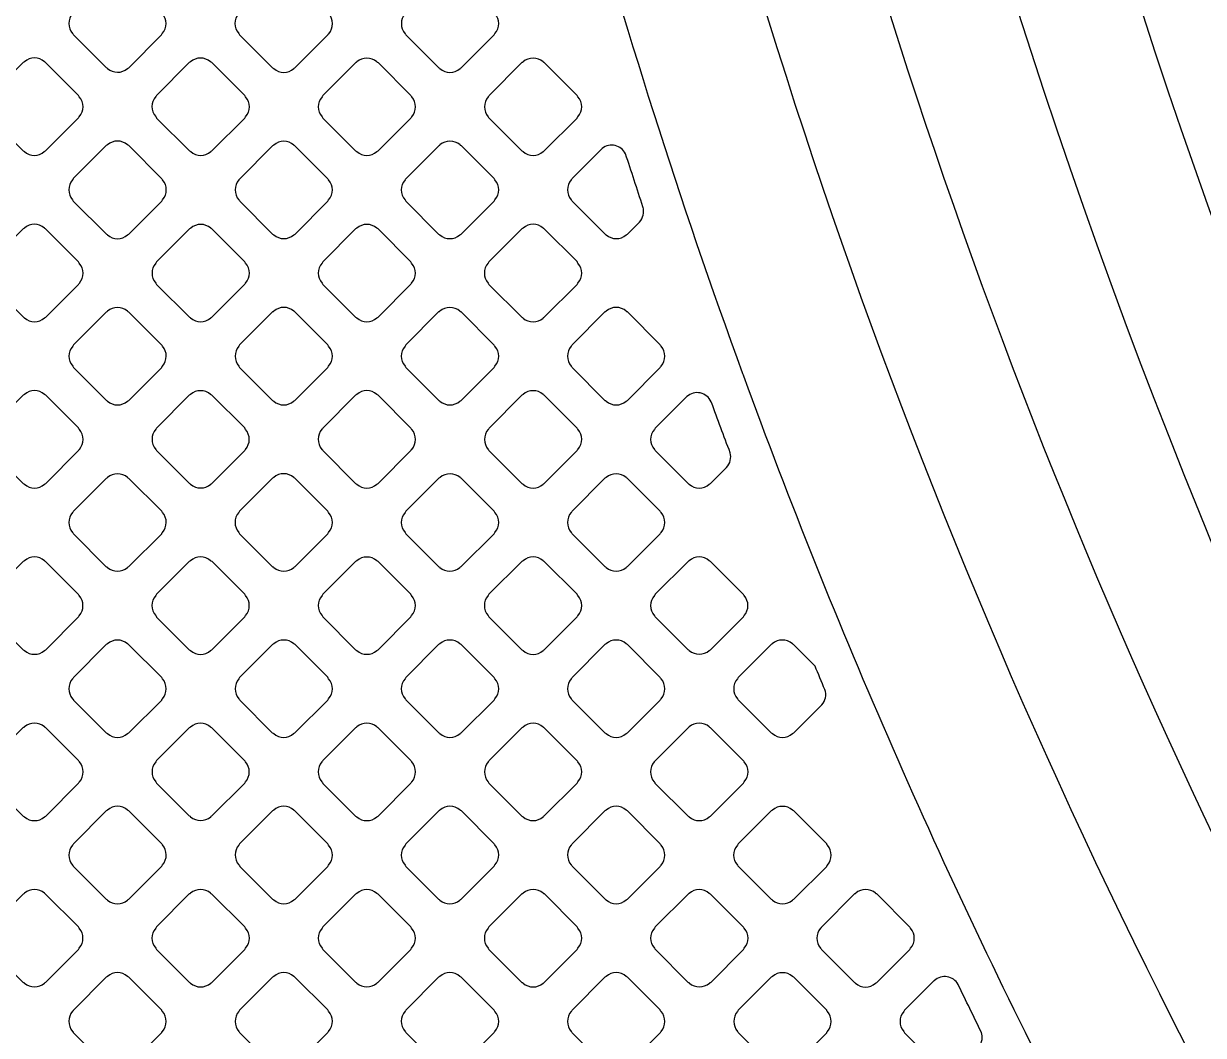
# Model space of a CAD drawing. Extents: x 0 to 248, y 0 to 175.
# Drawn here: x 85.765 to 87.295, y 145.775 to 147.087 of the extents above; entities that cross this region are included whole.
import ezdxf

# ---------------------------------------------------------------- set-up
doc = ezdxf.new("R2010")
doc.units = 0
doc.layers.add('gbr-dxf', color=7, linetype='Continuous')

msp = doc.modelspace()

# ---------------------------------------------------------------- linework, layer by layer
at = {"layer": 'gbr-dxf', "linetype": 'Continuous'}
for points in [[(89.1938, 143.5837, -0.198755), (86.6473, 149.73, -0.011889), (86.6472, 149.7334, -0.001401), (86.6473, 149.7803, -0.006774), (86.6473, 149.7819), (86.6473, 152.1694, 0.15456), (86.4982, 152.3959, -0.007498), (86.4968, 152.3971, -0.223524), (86.4231, 152.5536, -0.414223), (86.6263, 152.7568, -0.414223), (86.8295, 152.5536, -0.097355), (86.8144, 152.4768, 0.044886), (86.7916, 152.3996, -0.047616), (86.7997, 152.3225, -0.019176), (86.7998, 152.3168), (86.7998, 152.1813, -0.01601), (86.7997, 152.1766), (86.7997, 149.7799, -0.008654), (86.7997, 149.7776, 0.001254), (86.7996, 149.7368, -0.011774), (86.7997, 149.7335, 0.198929), (89.3032, 143.6898, -0.008685)], [(85.7893, 152.5028, 0.224387), (85.9099, 152.2475), (85.9166, 152.2419), (86.1187, 151.3809), (86.1359, 150.0936, -0.031401), (86.136, 150.0905), (86.1403, 149.7695, -0.024536), (86.1404, 149.7672), (86.1428, 149.5822, -0.02971), (86.1429, 149.5793), (86.1429, 149.5791), (86.1436, 149.526, -0.020598), (86.1437, 149.524, 0.041374), (86.2525, 148.3984, -0.014401), (86.2527, 148.3972), (86.3221, 148.0123, -0.013612), (86.3223, 148.0111, 0.04234), (86.6973, 146.633, -0.034058), (86.6984, 146.6299, 0.030775), (87.1147, 145.678, -0.014751), (87.1153, 145.6768), (87.2744, 145.3666, -0.022541), (87.2755, 145.3647, 0.006915), (87.3941, 145.1431, 0.283708)], [(87.433, 145.4484), (87.2735, 145.7594, -0.008596), (87.2724, 145.7614, -0.073265), (86.4975, 148.0441, -0.008634), (86.4971, 148.0464), (86.4285, 148.4265, -0.012454), (86.4278, 148.43, -0.041374), (86.3219, 149.5264, -0.007759)], [(86.4744, 149.5265, 0.041158), (86.5771, 148.4608, -0.012756), (86.5778, 148.4572), (86.6474, 148.0714, -0.007562), (86.6478, 148.0695, 0.07327), (87.4091, 145.8289, -0.0085)], [(89.2774, 143.9919, -0.198702), (86.9933, 149.5055, -0.011933)], [(87.1457, 149.509, 0.198897), (89.3868, 144.098, -0.008509)]]:
    msp.add_lwpolyline(points, format="xyb", dxfattribs=at)
for points in [[(85.8286, 147.0737, -0.10047), (85.8296, 147.0719), (85.8721, 147.0295, -0.096111), (85.8738, 147.0285, 0.379092), (85.8997, 147.0284, -0.095166), (85.9013, 147.0294), (85.9439, 147.072, -0.096227), (85.9449, 147.0736, 0.379087), (85.9449, 147.0995, -0.096507), (85.9439, 147.1012), (85.9012, 147.1439, -0.083772), (85.8998, 147.1448, 0.37947), (85.8738, 147.1448, -0.096458), (85.8721, 147.1438), (85.8296, 147.1013, -0.096627), (85.8286, 147.0996, 0.379731)], [(86.044, 147.0996, 0.378818), (86.044, 147.0737, -0.103884), (86.045, 147.0719), (86.0877, 147.0292, -0.100073), (86.0894, 147.0282, 0.378702), (86.1153, 147.0282, -0.095506), (86.1169, 147.0292), (86.1597, 147.0719, -0.095394), (86.1606, 147.0735, 0.379163), (86.1606, 147.0995, -0.108153), (86.1595, 147.1013), (86.1169, 147.1439, -0.096111), (86.1153, 147.1449, 0.379141), (86.0894, 147.1449, -0.096031), (86.0877, 147.144), (86.045, 147.1012, -0.095895)], [(86.2597, 147.0995, 0.379211), (86.2598, 147.0735, -0.087784), (86.2607, 147.072), (86.3035, 147.0292, -0.083651), (86.3049, 147.0283, 0.37981), (86.3309, 147.0283, -0.095956), (86.3325, 147.0293), (86.3751, 147.0719, -0.096332), (86.3761, 147.0736, 0.37975), (86.3761, 147.0995, -0.092139), (86.3751, 147.1011), (86.3325, 147.1437, -0.096328), (86.3309, 147.1447, 0.378885), (86.305, 147.1447, -0.095862), (86.3033, 147.1437), (86.2607, 147.1011, -0.095997)], [(85.7208, 146.9658, -0.096625), (85.7218, 146.9642), (85.7644, 146.9216, -0.092233), (85.766, 146.9206, 0.379092), (85.7919, 146.9206, -0.095166), (85.7935, 146.9216), (85.8362, 146.9643, -0.095701), (85.8372, 146.9659, 0.378793), (85.8372, 146.9918, -0.100588), (85.8362, 146.9936), (85.7936, 147.0362, -0.087638), (85.7921, 147.0371, 0.379778), (85.7661, 147.0371, -0.096458), (85.7645, 147.0361), (85.7218, 146.9935, -0.096627), (85.7208, 146.9918, 0.379731)], [(85.9364, 146.9919, 0.379497), (85.9364, 146.966, -0.10399), (85.9374, 146.9642), (85.98, 146.9216, -0.100093), (85.9817, 146.9206, 0.378837), (86.0076, 146.9206, -0.095506), (86.0093, 146.9215), (86.0519, 146.9641, -0.095394), (86.0528, 146.9657, 0.379163), (86.0528, 146.9917, -0.092523), (86.0518, 146.9932), (86.0091, 147.036, -0.096857), (86.0074, 147.037, 0.379297), (85.9815, 147.037, -0.096367), (85.9798, 147.0361), (85.9373, 146.9936, -0.096527)], [(86.152, 146.9917, 0.378901), (86.152, 146.9658, -0.107922), (86.153, 146.9639), (86.1953, 146.9216, -0.103923), (86.1971, 146.9206, 0.379201), (86.2231, 146.9206, -0.096625), (86.2247, 146.9216), (86.2673, 146.9642, -0.096111), (86.2683, 146.9658, 0.379423), (86.2683, 146.9918, -0.103884), (86.2673, 146.9936), (86.225, 147.0359, -0.107814), (86.2231, 147.037, 0.378406), (86.1972, 147.0369, -0.09601), (86.1956, 147.036), (86.1529, 146.9933, -0.096036)], [(86.3675, 146.9658, -0.087784), (86.3684, 146.9643), (86.4112, 146.9215, -0.083651), (86.4126, 146.9207, 0.37981), (86.4386, 146.9207, -0.095956), (86.4402, 146.9216), (86.4828, 146.9642, -0.096332), (86.4838, 146.9659, 0.37981), (86.4838, 146.9918, -0.092348), (86.4828, 146.9934), (86.4402, 147.036, -0.096111), (86.4386, 147.0369, 0.379731), (86.4126, 147.0369, -0.096458), (86.411, 147.036), (86.3685, 146.9934, -0.096627), (86.3675, 146.9918, 0.379731)], [(85.8285, 146.8581, -0.091476), (85.8294, 146.8566), (85.8724, 146.8136, -0.087529), (85.8739, 146.8127, 0.378417), (85.8998, 146.8127, -0.096217), (85.9014, 146.8137), (85.9442, 146.8565, -0.096036), (85.9452, 146.8581, 0.379029), (85.9451, 146.884, -0.087784), (85.9442, 146.8855), (85.9013, 146.9284, -0.092233), (85.8998, 146.9294, 0.379297), (85.8738, 146.9294, -0.096367), (85.8722, 146.9284), (85.8295, 146.8857, -0.096328), (85.8285, 146.884, 0.379175)], [(86.0442, 146.884, 0.379211), (86.0443, 146.858, -0.10047), (86.0453, 146.8563), (86.0878, 146.8138, -0.096111), (86.0894, 146.8129, 0.379308), (86.1153, 146.8128, -0.09601), (86.117, 146.8138), (86.1595, 146.8563, -0.096227), (86.1605, 146.858, 0.379035), (86.1605, 146.8839, -0.09601), (86.1595, 146.8856), (86.1168, 146.9283, -0.083283), (86.1154, 146.9292, 0.378406), (86.0895, 146.9292, -0.095862), (86.0878, 146.9282), (86.0452, 146.8856, -0.095997)], [(86.2596, 146.858, -0.100082), (86.2606, 146.8563), (86.3031, 146.8138, -0.095796), (86.3048, 146.8128, 0.37889), (86.3307, 146.8128, -0.096117), (86.3324, 146.8138), (86.3751, 146.8566, -0.095895), (86.3761, 146.8582, 0.379201), (86.3761, 146.8841, -0.096625), (86.3751, 146.8858), (86.3326, 146.9282, -0.100151), (86.3309, 146.9293, 0.379731), (86.3049, 146.9293, -0.096458), (86.3033, 146.9283), (86.2606, 146.8856, -0.096627), (86.2596, 146.884, 0.3795)], [(86.4752, 146.8581, -0.092348), (86.4761, 146.8566), (86.5189, 146.8138, -0.088547), (86.5204, 146.8129, 0.37956), (86.5464, 146.8128, -0.096117), (86.548, 146.8138), (86.5636, 146.8294, 0.265477), (86.5682, 146.8487, -0.039635), (86.5681, 146.849, -0.002169), (86.5455, 146.918, 0.467275), (86.5153, 146.9249), (86.4762, 146.8858, -0.096627), (86.4752, 146.8841, 0.379731)], [(85.7208, 146.7764, 0.378853), (85.7208, 146.7504, -0.092162), (85.7218, 146.7489), (85.7647, 146.706, -0.087639), (85.7662, 146.7051, 0.379528), (85.7921, 146.7051, -0.095506), (85.7937, 146.706), (85.8363, 146.7486, -0.0952), (85.8373, 146.7502, 0.379169), (85.8372, 146.7761, -0.104293), (85.8362, 146.7779), (85.7935, 146.8206, -0.092289), (85.792, 146.8216, 0.379141), (85.766, 146.8216, -0.095487), (85.7644, 146.8206), (85.7218, 146.778, -0.096036)], [(85.9364, 146.7762, 0.379206), (85.9365, 146.7502, -0.10047), (85.9375, 146.7485), (85.98, 146.706, -0.096111), (85.9816, 146.7051, 0.37981), (86.0076, 146.7051, -0.095956), (86.0092, 146.706), (86.0518, 146.7487, -0.096332), (86.0528, 146.7503, 0.37981), (86.0528, 146.7763, -0.096625), (86.0518, 146.7779), (86.0093, 146.8204, -0.100151), (86.0076, 146.8214, 0.379523), (85.9817, 146.8214, -0.096157), (85.98, 146.8204), (85.9374, 146.7778, -0.096197)], [(86.152, 146.7503, -0.104392), (86.153, 146.7485), (86.1954, 146.7062, -0.100151), (86.1971, 146.7052, 0.379308), (86.2231, 146.7052, -0.09601), (86.2247, 146.7061), (86.2672, 146.7487, -0.096227), (86.2682, 146.7503, 0.378952), (86.2682, 146.7762, -0.092052), (86.2673, 146.7778), (86.2247, 146.8204, -0.096527), (86.223, 146.8214, 0.37947), (86.1971, 146.8214, -0.096458), (86.1954, 146.8204), (86.153, 146.778, -0.096627), (86.152, 146.7763, 0.379731)], [(86.3674, 146.7503, -0.103999), (86.3684, 146.7485), (86.4109, 146.706, -0.100215), (86.4126, 146.705, 0.379201), (86.4386, 146.705, -0.095956), (86.4402, 146.706), (86.4828, 146.7486, -0.096332), (86.4838, 146.7503, 0.379451), (86.4838, 146.7762, -0.107922), (86.4828, 146.7781), (86.4402, 146.8206, -0.096227), (86.4386, 146.8216, 0.379249), (86.4127, 146.8216, -0.096458), (86.411, 146.8206), (86.3683, 146.7779, -0.096627), (86.3674, 146.7763, 0.3795)], [(85.8287, 146.6684, 0.378901), (85.8287, 146.6425, -0.087613), (85.8296, 146.641), (85.8725, 146.5982, -0.083081), (85.8739, 146.5973, 0.379201), (85.8998, 146.5973, -0.096625), (85.9015, 146.5983), (85.9441, 146.6409, -0.096111), (85.945, 146.6425, 0.379423), (85.9451, 146.6685, -0.092061), (85.9441, 146.67), (85.9014, 146.7127, -0.096099), (85.8998, 146.7137, 0.378406), (85.8739, 146.7137, -0.096507), (85.8723, 146.7127), (85.8296, 146.6701, -0.095686)], [(86.0442, 146.6425, -0.096625), (86.0451, 146.6409), (86.0877, 146.5983, -0.092233), (86.0893, 146.5973, 0.37981), (86.1152, 146.5973, -0.095956), (86.1169, 146.5983), (86.1595, 146.6409, -0.096332), (86.1605, 146.6426, 0.37981), (86.1605, 146.6685, -0.10047), (86.1595, 146.6703), (86.1169, 146.7128, -0.088202), (86.1154, 146.7138, 0.379731), (86.0894, 146.7138, -0.096458), (86.0878, 146.7128), (86.0451, 146.6701, -0.096627), (86.0442, 146.6685, 0.379731)], [(86.2596, 146.6426, -0.096625), (86.2606, 146.641), (86.3033, 146.5983, -0.092072), (86.3049, 146.5973, 0.379451), (86.3308, 146.5973, -0.096117), (86.3325, 146.5983), (86.3751, 146.6409, -0.095796), (86.3761, 146.6425, 0.378779), (86.3761, 146.6685, -0.083262), (86.3752, 146.6699), (86.3323, 146.7128, -0.088207), (86.3308, 146.7137, 0.37947), (86.3048, 146.7137, -0.096458), (86.3032, 146.7128), (86.2606, 146.6702, -0.096627), (86.2596, 146.6686, 0.379731)], [(86.4752, 146.6425, -0.104392), (86.4762, 146.6407), (86.5186, 146.5983, -0.100151), (86.5203, 146.5973, 0.37981), (86.5463, 146.5973, -0.095956), (86.5479, 146.5983), (86.5905, 146.6409, -0.096332), (86.5915, 146.6426, 0.37981), (86.5915, 146.6685, -0.108153), (86.5905, 146.6704), (86.5481, 146.7128, -0.096111), (86.5465, 146.7138, 0.379731), (86.5205, 146.7138, -0.096458), (86.5188, 146.7128), (86.4762, 146.6701, -0.096627), (86.4752, 146.6685, 0.379731)], [(85.7209, 146.5607, 0.379211), (85.7209, 146.5347, -0.104293), (85.7219, 146.5329), (85.7643, 146.4905, -0.100824), (85.7661, 146.4895, 0.37981), (85.792, 146.4895, -0.096625), (85.7937, 146.4905), (85.8363, 146.5331, -0.096111), (85.8373, 146.5348, 0.37975), (85.8373, 146.5607, -0.108084), (85.8362, 146.5626), (85.7938, 146.605, -0.096527), (85.7921, 146.606, 0.378885), (85.7662, 146.606, -0.096528), (85.7646, 146.605), (85.7218, 146.5623, -0.095686)], [(85.9365, 146.5348, -0.096117), (85.9374, 146.5332), (85.9801, 146.4906, -0.091578), (85.9816, 146.4896, 0.379201), (86.0076, 146.4897, -0.096625), (86.0092, 146.4906), (86.0517, 146.5331, -0.096111), (86.0527, 146.5348, 0.379451), (86.0527, 146.5607, -0.100588), (86.0517, 146.5625), (86.0093, 146.6049, -0.104101), (86.0075, 146.6059, 0.379249), (85.9815, 146.6059, -0.096458), (85.9799, 146.6049), (85.9375, 146.5624, -0.096627), (85.9365, 146.5608, 0.3795)], [(86.1519, 146.5348, -0.100285), (86.1529, 146.5331), (86.1955, 146.4905, -0.096627), (86.1971, 146.4895, 0.37981), (86.2231, 146.4895, -0.096625), (86.2247, 146.4905), (86.2673, 146.5331, -0.096111), (86.2683, 146.5348, 0.37981), (86.2683, 146.5607, -0.096458), (86.2673, 146.5624), (86.2248, 146.605, -0.100499), (86.223, 146.606, 0.379731), (86.1971, 146.606, -0.096458), (86.1954, 146.605), (86.1529, 146.5624, -0.096627), (86.1519, 146.5608, 0.379731)], [(86.3675, 146.5348, -0.096625), (86.3684, 146.5331), (86.411, 146.4906, -0.092233), (86.4126, 146.4896, 0.37981), (86.4386, 146.4896, -0.095956), (86.4402, 146.4906), (86.4828, 146.5332, -0.096332), (86.4838, 146.5348, 0.37981), (86.4838, 146.5608, -0.083317), (86.4829, 146.5622), (86.4401, 146.605, -0.088202), (86.4386, 146.6059, 0.379731), (86.4126, 146.6059, -0.096458), (86.411, 146.6049), (86.3685, 146.5624, -0.096627), (86.3675, 146.5607, 0.379731)], [(86.5829, 146.5348, -0.10047), (86.5839, 146.5331), (86.6265, 146.4905, -0.096111), (86.6281, 146.4895, 0.37981), (86.6541, 146.4895, -0.095956), (86.6557, 146.4905), (86.6766, 146.5113), (86.6766, 146.5114, 0.261174), (86.6812, 146.5304, -0.002079), (86.657, 146.5954, -0.049819), (86.6564, 146.5965, 0.508514), (86.6251, 146.6033, -0.054855), (86.624, 146.6025), (86.5838, 146.5624, -0.096627), (86.5829, 146.5607, 0.379731)], [(85.8286, 146.427, -0.100514), (85.8296, 146.4252), (85.8721, 146.3827, -0.096195), (85.8737, 146.3818, 0.379201), (85.8997, 146.3818, -0.096625), (85.9013, 146.3828), (85.9441, 146.4255, -0.096111), (85.945, 146.4271, 0.379308), (85.9451, 146.4531, -0.096507), (85.9441, 146.4547), (85.9016, 146.4972, -0.10077), (85.8999, 146.4982, 0.37947), (85.8739, 146.4982, -0.096458), (85.8723, 146.4972), (85.8296, 146.4546, -0.096627), (85.8286, 146.4529, 0.3795)], [(86.0441, 146.4531, 0.379249), (86.0442, 146.4271, -0.092348), (86.0451, 146.4255), (86.0879, 146.3827, -0.088207), (86.0894, 146.3818, 0.379451), (86.1153, 146.3818, -0.096117), (86.117, 146.3828), (86.1595, 146.4253, -0.095895), (86.1605, 146.427, 0.379201), (86.1605, 146.4529, -0.104175), (86.1594, 146.4547), (86.1169, 146.4973, -0.092289), (86.1153, 146.4982, 0.3795), (86.0893, 146.4983, -0.096614), (86.0877, 146.4973), (86.0451, 146.4547, -0.096195)], [(86.2596, 146.4529, 0.37947), (86.2596, 146.427, -0.09253), (86.2606, 146.4254), (86.3033, 146.3827, -0.088207), (86.3048, 146.3818, 0.37981), (86.3307, 146.3818, -0.096625), (86.3324, 146.3828), (86.3751, 146.4255, -0.096111), (86.3761, 146.4271, 0.379308), (86.3761, 146.4531, -0.08785), (86.3752, 146.4546), (86.3325, 146.4973, -0.092456), (86.3309, 146.4982, 0.379), (86.305, 146.4982, -0.095968), (86.3033, 146.4973), (86.2606, 146.4546, -0.096527)], [(86.4752, 146.4271, -0.100082), (86.4762, 146.4254), (86.5188, 146.3828, -0.095796), (86.5205, 146.3818, 0.378747), (86.5464, 146.3818, -0.095866), (86.548, 146.3828), (86.5906, 146.4253, -0.095585), (86.5915, 146.4269, 0.379422), (86.5915, 146.4529, -0.096625), (86.5905, 146.4545), (86.5477, 146.4974, -0.083651), (86.5463, 146.4982, 0.379731), (86.5204, 146.4982, -0.096458), (86.5187, 146.4973), (86.4762, 146.4547, -0.096627), (86.4752, 146.4531, 0.3795)], [(85.7209, 146.3193, -0.10047), (85.7219, 146.3176), (85.7644, 146.2751, -0.096111), (85.7661, 146.2741, 0.37981), (85.792, 146.2741, -0.095956), (85.7937, 146.2751), (85.8362, 146.3176, -0.096332), (85.8371, 146.3192, 0.37981), (85.8371, 146.3452, -0.096625), (85.8362, 146.3468), (85.7935, 146.3895, -0.083651), (85.7921, 146.3904, 0.379731), (85.7661, 146.3904, -0.096458), (85.7645, 146.3894), (85.7219, 146.3469, -0.096627), (85.7209, 146.3453, 0.379731)], [(85.9364, 146.3193, -0.108195), (85.9374, 146.3174), (85.9798, 146.275, -0.10437), (85.9816, 146.274, 0.379308), (86.0075, 146.274, -0.09601), (86.0092, 146.275), (86.0518, 146.3176, -0.096227), (86.0528, 146.3193, 0.379191), (86.0528, 146.3452, -0.104256), (86.0518, 146.347), (86.0094, 146.3894, -0.107877), (86.0075, 146.3905, 0.379249), (85.9815, 146.3905, -0.096723), (85.9799, 146.3895), (85.9373, 146.3469, -0.096857), (85.9364, 146.3453, 0.379731)], [(86.152, 146.3193, -0.096625), (86.153, 146.3177), (86.1955, 146.2751, -0.092233), (86.1971, 146.2741, 0.37981), (86.2231, 146.2741, -0.095956), (86.2247, 146.2751), (86.2672, 146.3176, -0.096332), (86.2682, 146.3193, 0.37981), (86.2682, 146.3452, -0.10047), (86.2672, 146.3469), (86.2248, 146.3893, -0.10399), (86.223, 146.3903, 0.379731), (86.1971, 146.3903, -0.096458), (86.1954, 146.3894), (86.153, 146.3469, -0.096627), (86.152, 146.3453, 0.379731)], [(86.3674, 146.3193, -0.096458), (86.3683, 146.3176), (86.411, 146.2749, -0.092289), (86.4126, 146.274, 0.37981), (86.4386, 146.274, -0.096119), (86.4402, 146.275), (86.4828, 146.3176, -0.095819), (86.4838, 146.3192, 0.37981), (86.4838, 146.3452, -0.100399), (86.4828, 146.3469), (86.4401, 146.3896, -0.088207), (86.4386, 146.3905, 0.379731), (86.4127, 146.3905, -0.096723), (86.411, 146.3896), (86.3683, 146.3469, -0.096857), (86.3674, 146.3453, 0.379731)], [(86.583, 146.3192, -0.091954), (86.5839, 146.3177), (86.6264, 146.2752, -0.104264), (86.6282, 146.2742, 0.379451), (86.6541, 146.2742, -0.096117), (86.6558, 146.2751), (86.6983, 146.3177, -0.095796), (86.6993, 146.3193, 0.378779), (86.6993, 146.3452, -0.087715), (86.6984, 146.3467), (86.6556, 146.3894, -0.092398), (86.6541, 146.3904, 0.37947), (86.6281, 146.3904, -0.096723), (86.6265, 146.3894), (86.5839, 146.3469, -0.096857), (86.583, 146.3452, 0.379731)], [(85.8286, 146.2116, -0.096475), (85.8296, 146.2099), (85.8723, 146.1672, -0.092289), (85.8739, 146.1663, 0.37981), (85.8998, 146.1663, -0.096625), (85.9015, 146.1672), (85.9441, 146.2098, -0.096111), (85.945, 146.2115, 0.37981), (85.945, 146.2375, -0.083601), (85.9442, 146.2389), (85.9012, 146.2818, -0.088202), (85.8997, 146.2827, 0.379731), (85.8738, 146.2827, -0.096458), (85.8721, 146.2817), (85.8296, 146.2392, -0.096627), (85.8286, 146.2375, 0.379731)], [(86.0442, 146.2115, -0.104392), (86.0452, 146.2097), (86.0875, 146.1673, -0.100151), (86.0893, 146.1663, 0.37981), (86.1152, 146.1663, -0.095956), (86.1169, 146.1673), (86.1595, 146.2099, -0.096332), (86.1605, 146.2115, 0.37981), (86.1605, 146.2375, -0.108153), (86.1594, 146.2394), (86.1171, 146.2817, -0.096111), (86.1154, 146.2827, 0.379731), (86.0894, 146.2827, -0.096458), (86.0878, 146.2817), (86.0451, 146.2391, -0.096627), (86.0442, 146.2374, 0.379731)], [(86.2596, 146.2116, -0.087784), (86.2606, 146.2101), (86.3035, 146.1672, -0.083651), (86.3049, 146.1663, 0.37981), (86.3309, 146.1663, -0.095956), (86.3325, 146.1672), (86.3751, 146.2098, -0.096332), (86.3761, 146.2115, 0.37981), (86.3761, 146.2375, -0.092348), (86.3751, 146.239), (86.3324, 146.2817, -0.096111), (86.3308, 146.2827, 0.379731), (86.3048, 146.2827, -0.096458), (86.3032, 146.2817), (86.2606, 146.2392, -0.096627), (86.2596, 146.2375, 0.379731)], [(86.4752, 146.2115, -0.096458), (86.4762, 146.2098), (86.5187, 146.1672, -0.092289), (86.5203, 146.1663, 0.37981), (86.5463, 146.1663, -0.096625), (86.5479, 146.1673), (86.5905, 146.2099, -0.096111), (86.5915, 146.2115, 0.37981), (86.5915, 146.2375, -0.100399), (86.5905, 146.2392), (86.5479, 146.2818, -0.088207), (86.5465, 146.2827, 0.379731), (86.5205, 146.2827, -0.096723), (86.5188, 146.2817), (86.4762, 146.2391, -0.096857), (86.4752, 146.2374, 0.379731)], [(86.6906, 146.2116, -0.092162), (86.6916, 146.21), (86.7342, 146.1673, -0.103673), (86.736, 146.1663, 0.37889), (86.762, 146.1663, -0.096117), (86.7636, 146.1673), (86.7999, 146.2036, 0.271584), (86.804, 146.2234, -0.00105), (86.7912, 146.2539), (86.7633, 146.2818, -0.091578), (86.7618, 146.2827, 0.379298), (86.7358, 146.2827, -0.096458), (86.7342, 146.2817), (86.6916, 146.2392, -0.096627), (86.6907, 146.2375, 0.3795)], [(85.7208, 146.1297, 0.379249), (85.7208, 146.1038, -0.096475), (85.7218, 146.1021), (85.7645, 146.0594, -0.092289), (85.7661, 146.0585, 0.37981), (85.792, 146.0585, -0.096625), (85.7937, 146.0595), (85.8363, 146.1021, -0.096111), (85.8373, 146.1037, 0.379308), (85.8373, 146.1297, -0.099971), (85.8363, 146.1314), (85.7935, 146.1741, -0.087865), (85.7921, 146.175, 0.379112), (85.7661, 146.175, -0.096614), (85.7645, 146.1741), (85.7218, 146.1314, -0.096195)], [(85.9365, 146.1038, -0.104371), (85.9375, 146.102), (85.9799, 146.0596, -0.100442), (85.9816, 146.0586, 0.379201), (86.0076, 146.0586, -0.096625), (86.0092, 146.0596), (86.0517, 146.1021, -0.096111), (86.0527, 146.1037, 0.379451), (86.0527, 146.1297, -0.092029), (86.0517, 146.1313), (86.0091, 146.1739, -0.096539), (86.0075, 146.1748, 0.379249), (85.9815, 146.1748, -0.096458), (85.9799, 146.1738), (85.9375, 146.1314, -0.096627), (85.9365, 146.1298, 0.3795)], [(86.1519, 146.1038, -0.108153), (86.1529, 146.1019), (86.1953, 146.0595, -0.10399), (86.1971, 146.0585, 0.37981), (86.2231, 146.0585, -0.095956), (86.2247, 146.0595), (86.2673, 146.1021, -0.096332), (86.2683, 146.1037, 0.37981), (86.2683, 146.1297, -0.104392), (86.2673, 146.1315), (86.2249, 146.1739, -0.107961), (86.223, 146.175, 0.379731), (86.1971, 146.175, -0.096458), (86.1954, 146.174), (86.1529, 146.1314, -0.096627), (86.1519, 146.1298, 0.379731)], [(86.3675, 146.1037, -0.088014), (86.3684, 146.1023), (86.4112, 146.0595, -0.083733), (86.4126, 146.0586, 0.37981), (86.4386, 146.0586, -0.096625), (86.4402, 146.0596), (86.4828, 146.1021, -0.096111), (86.4838, 146.1038, 0.37981), (86.4838, 146.1298, -0.091954), (86.4828, 146.1313), (86.4402, 146.1739, -0.096332), (86.4386, 146.1749, 0.379731), (86.4126, 146.1749, -0.096723), (86.411, 146.1739), (86.3685, 146.1314, -0.096857), (86.3675, 146.1297, 0.379731)], [(86.5828, 146.1037, -0.087947), (86.5837, 146.1022), (86.6265, 146.0595, -0.100442), (86.6282, 146.0585, 0.379201), (86.6541, 146.0585, -0.096625), (86.6558, 146.0595), (86.6984, 146.1021, -0.096111), (86.6994, 146.1038, 0.379308), (86.6994, 146.1297, -0.092315), (86.6985, 146.1313), (86.6557, 146.174, -0.096527), (86.6541, 146.175, 0.37947), (86.6281, 146.175, -0.096458), (86.6265, 146.174), (86.5838, 146.1313, -0.096627), (86.5828, 146.1297, 0.3795)], [(85.8286, 145.9959, -0.09221), (85.8295, 145.9944), (85.8723, 145.9516, -0.087648), (85.8737, 145.9507, 0.37889), (85.8997, 145.9507, -0.096117), (85.9013, 145.9517), (85.9441, 145.9945, -0.095895), (85.9451, 145.9961, 0.379201), (85.945, 146.0221, -0.087784), (85.9441, 146.0235), (85.9014, 146.0662, -0.092233), (85.8999, 146.0672, 0.379731), (85.8739, 146.0672, -0.096458), (85.8723, 146.0662), (85.8296, 146.0235, -0.096627), (85.8286, 146.0219, 0.3795)], [(86.0442, 145.9961, -0.100399), (86.0452, 145.9943), (86.0877, 145.9518, -0.096627), (86.0894, 145.9508, 0.379308), (86.1153, 145.9508, -0.095866), (86.117, 145.9517), (86.1595, 145.9943, -0.095585), (86.1605, 145.9959, 0.378952), (86.1605, 146.0218, -0.09601), (86.1595, 146.0235), (86.1167, 146.0663, -0.083374), (86.1153, 146.0672, 0.37947), (86.0893, 146.0672, -0.096723), (86.0877, 146.0662), (86.0451, 146.0237, -0.096857), (86.0442, 146.022, 0.379731)], [(86.2596, 145.9959, -0.100588), (86.2606, 145.9942), (86.3031, 145.9517, -0.095895), (86.3048, 145.9507, 0.378747), (86.3307, 145.9507, -0.09601), (86.3323, 145.9517), (86.3751, 145.9945, -0.096227), (86.3761, 145.9961, 0.379422), (86.3761, 146.0221, -0.096458), (86.3751, 146.0237), (86.3326, 146.0662, -0.100824), (86.3309, 146.0672, 0.379731), (86.3049, 146.0672, -0.096723), (86.3033, 146.0662), (86.2606, 146.0235, -0.096857), (86.2596, 146.0219, 0.3795)], [(86.4752, 145.9961, -0.092348), (86.4761, 145.9945), (86.5189, 145.9517, -0.088202), (86.5204, 145.9508, 0.37981), (86.5464, 145.9508, -0.095956), (86.548, 145.9518), (86.5905, 145.9942, -0.096332), (86.5915, 145.9959, 0.37981), (86.5915, 146.0219, -0.104392), (86.5905, 146.0237), (86.5479, 146.0663, -0.092233), (86.5463, 146.0672, 0.379731), (86.5204, 146.0672, -0.096458), (86.5187, 146.0662), (86.4762, 146.0237, -0.096627), (86.4752, 146.022, 0.379731)], [(86.6906, 145.9959, -0.087946), (86.6915, 145.9944), (86.7343, 145.9517, -0.100299), (86.736, 145.9507, 0.378599), (86.7619, 145.9507, -0.096377), (86.7636, 145.9517), (86.8063, 145.9943, -0.095895), (86.8072, 145.996, 0.378304), (86.8072, 146.0219, -0.091669), (86.8063, 146.0234), (86.7636, 146.0662, -0.096527), (86.7619, 146.0672, 0.379), (86.736, 146.0672, -0.095968), (86.7343, 146.0662), (86.6916, 146.0235, -0.096527), (86.6906, 146.0218, 0.379)], [(85.7209, 145.8882, -0.092348), (85.7219, 145.8867), (85.7646, 145.844, -0.088202), (85.7661, 145.8431, 0.37981), (85.792, 145.8431, -0.095956), (85.7937, 145.8441), (85.8362, 145.8866, -0.096332), (85.8371, 145.8882, 0.37981), (85.8371, 145.9142, -0.104392), (85.8361, 145.916), (85.7936, 145.9584, -0.092233), (85.7921, 145.9594, 0.379731), (85.7661, 145.9594, -0.096458), (85.7645, 145.9584), (85.7219, 145.9159, -0.096627), (85.7209, 145.9142, 0.379731)], [(85.9363, 145.8883, -0.100076), (85.9373, 145.8866), (85.98, 145.8439, -0.096527), (85.9816, 145.843, 0.379422), (86.0076, 145.843, -0.095956), (86.0092, 145.844), (86.0518, 145.8866, -0.096332), (86.0528, 145.8882, 0.37981), (86.0528, 145.9142, -0.096625), (86.0518, 145.9158), (86.0092, 145.9584, -0.100151), (86.0075, 145.9594, 0.379357), (85.9816, 145.9595, -0.096507), (85.9799, 145.9585), (85.9373, 145.9159, -0.096527), (85.9363, 145.9142, 0.379)], [(86.152, 145.8883, -0.104293), (86.153, 145.8865), (86.1954, 145.8441, -0.100824), (86.1971, 145.8431, 0.37981), (86.2231, 145.8431, -0.096625), (86.2247, 145.8441), (86.2672, 145.8866, -0.096111), (86.2682, 145.8882, 0.37981), (86.2682, 145.9142, -0.09253), (86.2672, 145.9158), (86.2247, 145.9583, -0.096627), (86.223, 145.9593, 0.379731), (86.1971, 145.9593, -0.096723), (86.1954, 145.9583), (86.153, 145.9159, -0.096857), (86.152, 145.9142, 0.379731)], [(86.3674, 145.8882, -0.104392), (86.3684, 145.8864), (86.4109, 145.844, -0.100151), (86.4126, 145.843, 0.37981), (86.4386, 145.843, -0.095956), (86.4402, 145.8439), (86.4828, 145.8866, -0.096332), (86.4838, 145.8882, 0.37981), (86.4838, 145.9142, -0.108153), (86.4828, 145.916), (86.4403, 145.9585, -0.096111), (86.4386, 145.9595, 0.379731), (86.4127, 145.9595, -0.096458), (86.411, 145.9585), (86.3683, 145.9159, -0.096627), (86.3674, 145.9142, 0.379731)], [(86.583, 145.8882, -0.083328), (86.5838, 145.8868), (86.6266, 145.844, -0.096627), (86.6283, 145.843, 0.379057), (86.6542, 145.843, -0.095883), (86.6559, 145.844), (86.6984, 145.8865, -0.095895), (86.6994, 145.8882, 0.378304), (86.6994, 145.9141, -0.095528), (86.6984, 145.9157), (86.6558, 145.9583, -0.100401), (86.6541, 145.9593, 0.37947), (86.6281, 145.9593, -0.096458), (86.6265, 145.9583), (86.5839, 145.9158, -0.096627), (86.583, 145.9142, 0.379731)], [(86.7985, 145.9141, 0.378477), (86.7985, 145.8882, -0.09601), (86.7995, 145.8865), (86.8422, 145.8438, -0.092398), (86.8438, 145.8428, 0.378837), (86.8697, 145.8428, -0.096528), (86.8713, 145.8438), (86.914, 145.8865, -0.095701), (86.915, 145.8881, 0.378804), (86.915, 145.914, -0.100588), (86.914, 145.9157), (86.8713, 145.9585, -0.087639), (86.8698, 145.9594, 0.379014), (86.8439, 145.9594, -0.095862), (86.8422, 145.9585), (86.7994, 145.9157, -0.095997)], [(85.8286, 145.7805, -0.087784), (85.8295, 145.779), (85.8725, 145.7361, -0.083651), (85.8739, 145.7352, 0.37981), (85.8998, 145.7352, -0.095956), (85.9015, 145.7362), (85.9441, 145.7788, -0.096332), (85.945, 145.7804, 0.37981), (85.945, 145.8064, -0.092348), (85.9441, 145.808), (85.9014, 145.8507, -0.096111), (85.8997, 145.8517, 0.379731), (85.8738, 145.8517, -0.096458), (85.8721, 145.8507), (85.8296, 145.8081, -0.096627), (85.8286, 145.8065, 0.379731)], [(86.0442, 145.7804, -0.096458), (86.0451, 145.7788), (86.0877, 145.7362, -0.092289), (86.0893, 145.7353, 0.37981), (86.1152, 145.7353, -0.096625), (86.1169, 145.7362), (86.1595, 145.7789, -0.096111), (86.1605, 145.7805, 0.37981), (86.1605, 145.8065, -0.099964), (86.1595, 145.8082), (86.1169, 145.8508, -0.087638), (86.1154, 145.8517, 0.379731), (86.0894, 145.8517, -0.096723), (86.0878, 145.8507), (86.0451, 145.808, -0.096857), (86.0442, 145.8064, 0.379731)], [(86.2596, 145.7805, -0.096614), (86.2606, 145.7789), (86.3033, 145.7362, -0.092187), (86.3049, 145.7352, 0.37889), (86.3308, 145.7352, -0.096117), (86.3325, 145.7362), (86.3751, 145.7788, -0.095895), (86.3761, 145.7805, 0.379201), (86.3761, 145.8064, -0.083317), (86.3752, 145.8078), (86.3323, 145.8507, -0.088202), (86.3308, 145.8517, 0.379731), (86.3048, 145.8517, -0.096458), (86.3032, 145.8507), (86.2606, 145.8081, -0.096627), (86.2596, 145.8065, 0.3795)], [(86.4752, 145.7804, -0.103999), (86.4762, 145.7786), (86.5187, 145.7362, -0.10067), (86.5204, 145.7352, 0.379125), (86.5463, 145.7352, -0.096217), (86.548, 145.7361), (86.5907, 145.7788, -0.095824), (86.5916, 145.7804, 0.37897), (86.5916, 145.8064, -0.10824), (86.5906, 145.8082), (86.5481, 145.8507, -0.096227), (86.5465, 145.8517, 0.379778), (86.5205, 145.8517, -0.096458), (86.5188, 145.8507), (86.4762, 145.808, -0.096627), (86.4752, 145.8064, 0.379762)], [(86.6908, 145.7805, -0.087131), (86.6917, 145.779), (86.7347, 145.736, -0.083024), (86.7361, 145.7351, 0.378702), (86.762, 145.7351, -0.09601), (86.7636, 145.7361), (86.8063, 145.7787, -0.095935), (86.8072, 145.7803, 0.379002), (86.8072, 145.8063, -0.092061), (86.8063, 145.8078), (86.7636, 145.8506, -0.096328), (86.7619, 145.8516, 0.378825), (86.736, 145.8516, -0.096355), (86.7343, 145.8506), (86.6917, 145.808, -0.096195), (86.6908, 145.8064, 0.378532)], [(86.9063, 145.7803, -0.095383), (86.9073, 145.7787), (86.9499, 145.7361, -0.092187), (86.9515, 145.7351, 0.379057), (86.9774, 145.7351, -0.096265), (86.9791, 145.7361), (87.0042, 145.7612, 0.236239), (87.007, 145.7791, -0.002055), (86.977, 145.8408, -0.025406), (86.9766, 145.8414, 0.47771), (86.9461, 145.8465, -0.037643), (86.9452, 145.8458), (86.9073, 145.8079, -0.096036), (86.9063, 145.8062, 0.378344)]]:
    msp.add_lwpolyline(points, format="xyb", close=True, dxfattribs=at)

doc.saveas('drawing.dxf')
